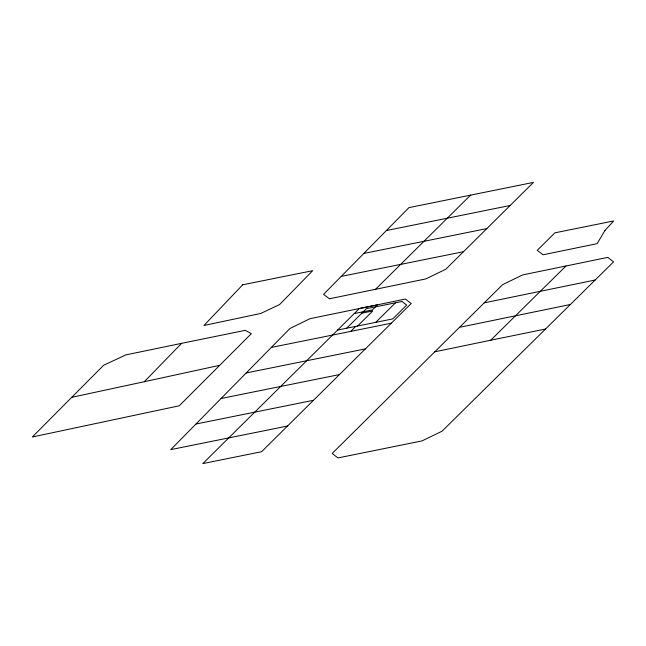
<?xml version="1.0" encoding="UTF-8"?>
<svg xmlns="http://www.w3.org/2000/svg" width="646" height="646" viewBox="0 0 646 646"><rect width="100%" height="100%" fill="white"/><g stroke="black" fill="none" stroke-linecap="round" stroke-linejoin="round"><path stroke-width="0.97" d="M71.633 397.347L144.284 381.721L181.623 343.333L245.262 330.34L251.334 333.659L179.265 405.793L32.3 437.003L103.651 365.256L125.857 354.896L181.623 343.333M341.225 276.399L323.533 294.39L329.468 298.783L425.819 278.927L445.821 269.212L533.467 182.398L408.926 207.632L341.225 276.399L463.481 251.714M375.512 289.303L470.684 195.044M346.684 328.208L366.403 308.683L402.046 301.488L406.705 305.09L392.76 318.906L337.608 330.041M350.705 331.398L355.785 326.375M357.593 326.004L372.815 310.936L361.905 313.14M375.77 322.338L395.489 302.812M287.494 426.037L170.762 449.624L289.973 328.475L309.951 318.704L405.422 299.05L411.187 303.523L261.582 451.715L202.804 463.602L359.305 308.554L377.482 304.88L372.411 309.902L354.234 313.576M459.508 327.328L332.214 453.427L337.915 457.933L421.967 440.927L442.025 431.221L613.538 261.88L607.805 257.391L522.622 274.921L502.62 284.644L459.508 327.328L570.37 304.508M566.001 265.99L490.718 340.224L434.782 351.828M144.284 381.721L219.382 365.386M484.258 302.837L595.184 280.009M490.718 340.224L545.515 329.032M386.348 230.557L510.178 205.476M363.819 253.458L486.818 228.595M246.199 372.96L365.394 348.888M221.069 398.509L339.441 374.583M195.956 424.026L313.488 400.286M271.336 347.419L391.339 323.194M604.971 230.469L597.114 243.663L543.02 254.799L537.246 250.333L554.946 232.818L613.7 220.956L604.971 230.469M242.718 284.781L203.934 325.495L260.814 313.439L279.613 304.549L312.664 270.698L242.718 284.781"/></g></svg>
